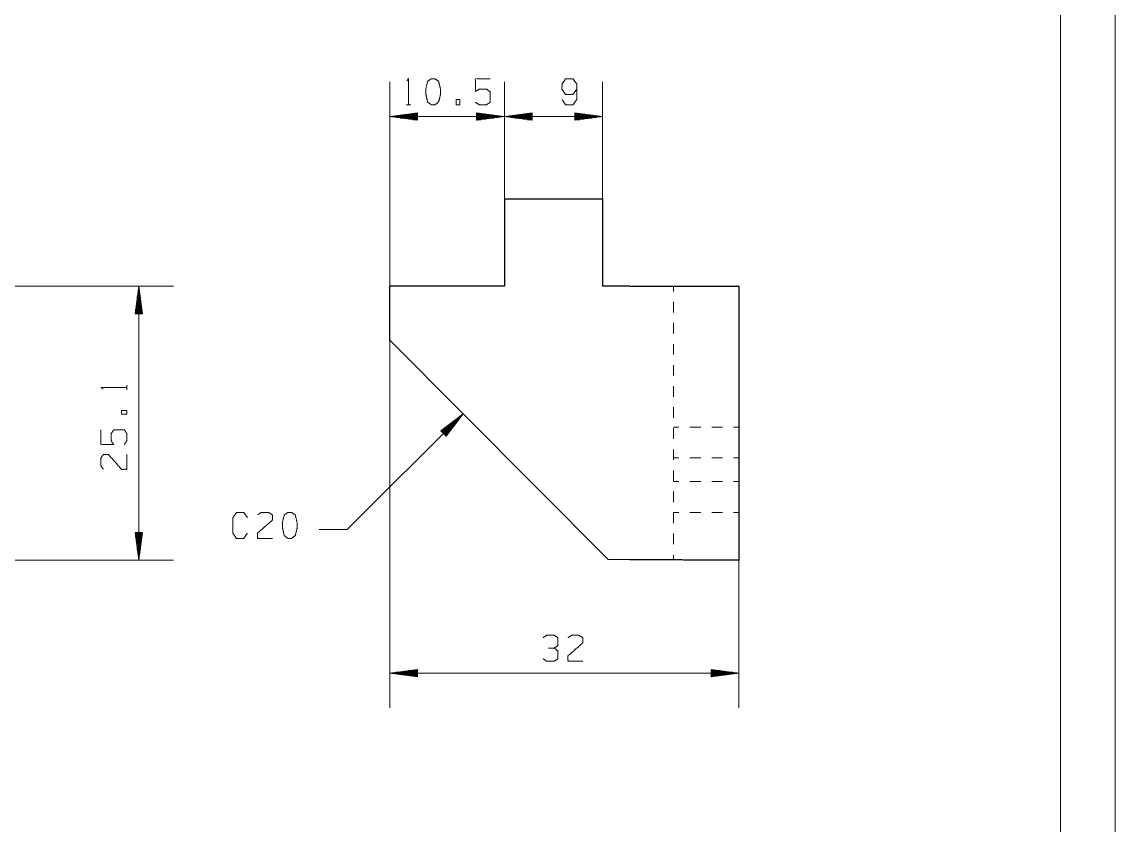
# Model space of a CAD drawing. Header units: millimetres. Extents: x 0 to 210, y 0 to 574.
# Drawn here: x 109.8 to 210, y 149.8 to 223.4 of the extents above; entities that cross this region are included whole.
import ezdxf

# ---------------------------------------------------------------- set-up
doc = ezdxf.new("R2010")
doc.units = ezdxf.units.MM
doc.layers.add('1', color=7, linetype='Continuous', true_color=0xffffff)

msp = doc.modelspace()

# ---------------------------------------------------------------- linework, layer by layer
at = {"layer": '1', "color": 132, "linetype": 'Continuous', "lineweight": 18}
for p, q in [((210, 0), (210, 297)), ((205, 5), (205, 292))]:
    msp.add_line(p, q, dxfattribs=at)
at = {"layer": '1', "color": 13, "linetype": 'Continuous', "lineweight": 18}
for p, q in [((143.527, 199.207), (143.527, 217.906)), ((154.027, 207.207), (154.027, 217.906)), ((154.027, 207.207), (154.027, 217.906)), ((163.027, 207.207), (163.027, 217.906)), ((146.067, 215.065), (143.527, 214.731)), ((143.527, 214.731), (146.067, 214.397)), ((143.527, 214.731), (154.027, 214.731)), ((146.067, 214.756), (143.72, 214.756)), ((146.067, 214.706), (143.72, 214.706)), ((146.067, 214.807), (144.106, 214.807)), ((146.067, 214.655), (144.106, 214.655)), ((146.067, 214.858), (144.492, 214.858)), ((146.067, 214.604), (144.492, 214.604)), ((146.067, 214.909), (144.877, 214.909)), ((146.067, 214.553), (144.877, 214.553)), ((146.067, 214.96), (145.263, 214.96)), ((146.067, 214.502), (145.263, 214.502)), ((146.067, 215.01), (145.649, 215.01)), ((146.067, 214.452), (145.649, 214.452)), ((146.067, 215.061), (146.035, 215.061)), ((146.067, 215.061), (146.035, 215.061)), ((146.067, 214.397), (146.067, 215.065)), ((151.487, 215.065), (151.487, 214.397)), ((154.027, 214.731), (151.487, 215.065)), ((151.487, 215.061), (151.519, 215.061)), ((151.487, 215.061), (151.519, 215.061)), ((151.487, 215.01), (151.905, 215.01)), ((151.487, 214.96), (152.29, 214.96)), ((151.487, 214.909), (152.676, 214.909)), ((151.487, 214.858), (153.062, 214.858)), ((151.487, 214.807), (153.448, 214.807)), ((151.487, 214.756), (153.834, 214.756)), ((151.487, 214.397), (154.027, 214.731)), ((151.487, 214.706), (153.834, 214.706)), ((151.487, 214.655), (153.448, 214.655)), ((151.487, 214.604), (153.062, 214.604)), ((151.487, 214.553), (152.676, 214.553)), ((151.487, 214.502), (152.29, 214.502)), ((151.487, 214.452), (151.905, 214.452)), ((156.567, 215.065), (154.027, 214.731)), ((154.027, 214.731), (156.567, 214.397)), ((163.027, 214.731), (154.027, 214.731)), ((156.567, 214.756), (154.22, 214.756)), ((156.567, 214.706), (154.22, 214.706)), ((156.567, 214.807), (154.606, 214.807)), ((156.567, 214.655), (154.606, 214.655)), ((156.567, 214.858), (154.992, 214.858)), ((156.567, 214.604), (154.992, 214.604)), ((156.567, 214.909), (155.377, 214.909)), ((156.567, 214.553), (155.377, 214.553)), ((156.567, 214.96), (155.763, 214.96)), ((156.567, 214.502), (155.763, 214.502)), ((156.567, 215.01), (156.149, 215.01)), ((156.567, 214.452), (156.149, 214.452)), ((156.567, 215.061), (156.535, 215.061)), ((156.567, 215.061), (156.535, 215.061)), ((156.567, 214.397), (156.567, 215.065)), ((160.487, 215.065), (160.487, 214.397)), ((163.027, 214.731), (160.487, 215.065)), ((160.487, 215.061), (160.519, 215.061)), ((160.487, 215.061), (160.519, 215.061)), ((160.487, 215.01), (160.905, 215.01)), ((160.487, 214.96), (161.29, 214.96)), ((160.487, 214.909), (161.676, 214.909)), ((160.487, 214.858), (162.062, 214.858)), ((160.487, 214.807), (162.448, 214.807)), ((160.487, 214.756), (162.834, 214.756)), ((160.487, 214.397), (163.027, 214.731)), ((160.487, 214.706), (162.834, 214.706)), ((160.487, 214.655), (162.448, 214.655)), ((160.487, 214.604), (162.062, 214.604)), ((160.487, 214.553), (161.676, 214.553)), ((160.487, 214.502), (161.29, 214.502)), ((160.487, 214.452), (160.905, 214.452)), ((146.067, 214.401), (146.035, 214.401)), ((146.067, 214.401), (146.035, 214.401)), ((151.487, 214.401), (151.519, 214.401)), ((151.487, 214.401), (151.519, 214.401)), ((156.567, 214.401), (156.535, 214.401)), ((156.567, 214.401), (156.535, 214.401)), ((160.487, 214.401), (160.519, 214.401)), ((160.487, 214.401), (160.519, 214.401)), ((97.708, 199.207), (123.69, 199.207)), ((120.515, 199.207), (120.181, 196.667)), ((120.439, 196.667), (120.439, 198.628)), ((120.49, 196.667), (120.49, 199.014)), ((120.85, 196.667), (120.515, 199.207)), ((120.515, 174.084), (120.515, 199.207)), ((120.541, 196.667), (120.541, 199.014)), ((120.591, 196.667), (120.591, 198.628)), ((120.287, 196.667), (120.287, 197.471)), ((120.337, 196.667), (120.337, 197.856)), ((120.388, 196.667), (120.388, 198.242)), ((120.642, 196.667), (120.642, 198.242)), ((120.693, 196.667), (120.693, 197.856)), ((120.744, 196.667), (120.744, 197.471)), ((120.181, 196.667), (120.85, 196.667)), ((120.185, 196.667), (120.185, 196.699)), ((120.185, 196.667), (120.185, 196.699)), ((120.236, 196.667), (120.236, 197.085)), ((120.795, 196.667), (120.795, 197.085)), ((120.845, 196.667), (120.845, 196.699)), ((120.845, 196.667), (120.845, 196.699)), ((143.527, 194.263), (143.527, 160.574)), ((139.606, 176.907), (150.255, 187.497)), ((150.255, 187.497), (148.218, 185.943)), ((148.436, 185.724), (150.1, 187.379)), ((148.69, 185.469), (150.255, 187.497)), ((148.293, 185.868), (148.863, 186.434)), ((148.329, 185.832), (149.172, 186.671)), ((148.364, 185.796), (149.481, 186.907)), ((148.4, 185.76), (149.791, 187.143)), ((148.472, 185.688), (150.136, 187.343)), ((148.508, 185.652), (149.898, 187.035)), ((148.544, 185.616), (149.661, 186.727)), ((148.579, 185.58), (149.423, 186.418)), ((148.218, 185.943), (148.69, 185.469)), ((148.221, 185.94), (148.244, 185.962)), ((148.221, 185.94), (148.244, 185.962)), ((148.257, 185.904), (148.553, 186.198)), ((148.615, 185.544), (149.185, 186.11)), ((148.651, 185.508), (148.947, 185.802)), ((148.687, 185.472), (148.709, 185.494)), ((148.687, 185.472), (148.709, 185.494)), ((120.181, 176.624), (120.515, 174.084)), ((120.85, 176.624), (120.181, 176.624)), ((120.185, 176.624), (120.185, 176.593)), ((120.185, 176.624), (120.185, 176.593)), ((120.236, 176.624), (120.236, 176.207)), ((120.287, 176.624), (120.287, 175.821)), ((120.337, 176.624), (120.337, 175.435)), ((120.388, 176.624), (120.388, 175.049)), ((120.439, 176.624), (120.439, 174.663)), ((120.49, 176.624), (120.49, 174.277)), ((120.515, 174.084), (120.85, 176.624)), ((120.541, 176.624), (120.541, 174.277)), ((120.591, 176.624), (120.591, 174.663)), ((120.642, 176.624), (120.642, 175.049)), ((120.693, 176.624), (120.693, 175.435)), ((120.744, 176.624), (120.744, 175.821)), ((120.795, 176.624), (120.795, 176.207)), ((120.845, 176.624), (120.845, 176.593)), ((120.845, 176.624), (120.845, 176.593)), ((137.066, 176.907), (139.606, 176.907)), ((97.708, 174.084), (123.69, 174.084)), ((175.527, 174.084), (175.527, 160.574)), ((146.067, 164.084), (143.527, 163.749)), ((143.527, 163.749), (146.067, 163.415)), ((143.527, 163.749), (175.527, 163.749)), ((146.067, 163.775), (143.72, 163.775)), ((146.067, 163.724), (143.72, 163.724)), ((146.067, 163.825), (144.106, 163.825)), ((146.067, 163.673), (144.106, 163.673)), ((146.067, 163.876), (144.492, 163.876)), ((146.067, 163.622), (144.492, 163.622)), ((146.067, 163.927), (144.877, 163.927)), ((146.067, 163.571), (144.877, 163.571)), ((146.067, 163.978), (145.263, 163.978)), ((146.067, 163.521), (145.263, 163.521)), ((146.067, 164.029), (145.649, 164.029)), ((146.067, 163.47), (145.649, 163.47)), ((146.067, 164.079), (146.035, 164.079)), ((146.067, 164.079), (146.035, 164.079)), ((146.067, 163.419), (146.035, 163.419)), ((146.067, 163.419), (146.035, 163.419)), ((146.067, 163.415), (146.067, 164.084)), ((172.987, 164.084), (172.987, 163.415)), ((175.527, 163.749), (172.987, 164.084)), ((172.987, 164.079), (173.019, 164.079)), ((172.987, 164.079), (173.019, 164.079)), ((172.987, 164.029), (173.405, 164.029)), ((172.987, 163.978), (173.79, 163.978)), ((172.987, 163.927), (174.176, 163.927)), ((172.987, 163.876), (174.562, 163.876)), ((172.987, 163.825), (174.948, 163.825)), ((172.987, 163.775), (175.334, 163.775)), ((172.987, 163.415), (175.527, 163.749)), ((172.987, 163.724), (175.334, 163.724)), ((172.987, 163.673), (174.948, 163.673)), ((172.987, 163.622), (174.562, 163.622)), ((172.987, 163.571), (174.176, 163.571)), ((172.987, 163.521), (173.79, 163.521)), ((172.987, 163.47), (173.405, 163.47)), ((172.987, 163.419), (173.019, 163.419)), ((172.987, 163.419), (173.019, 163.419))]:
    msp.add_line(p, q, dxfattribs=at)
at = {"layer": '1', "color": 95, "linetype": 'Continuous', "lineweight": 18}
for p, q in [((145.019, 215.824), (145.443, 215.824)), ((119.423, 189.717), (119.423, 190.142))]:
    msp.add_line(p, q, dxfattribs=at)
at = {"layer": '1', "color": 30, "linetype": 'Continuous', "lineweight": 25}
for p, q in [((154.027, 207.207), (163.027, 207.207)), ((154.027, 207.207), (154.027, 199.207)), ((163.027, 207.207), (163.027, 199.207)), ((143.527, 194.263), (143.527, 199.207)), ((154.027, 199.207), (143.527, 199.207)), ((165.527, 199.207), (163.027, 199.207)), ((175.527, 199.207), (175.527, 174.084)), ((143.527, 194.263), (163.527, 174.151)), ((165.527, 174.14), (163.527, 174.151))]:
    msp.add_line(p, q, dxfattribs=at)
at = {"layer": '1', "color": 43, "linetype": 'Continuous', "lineweight": 18}
for p, q in [((169.527, 198.724), (169.527, 199.207)), ((169.527, 196.795), (169.527, 197.76)), ((169.527, 194.865), (169.527, 195.83)), ((169.527, 192.935), (169.527, 193.9)), ((169.527, 191.005), (169.527, 191.97)), ((169.527, 189.075), (169.527, 190.04)), ((169.527, 187.145), (169.527, 188.11)), ((170.027, 186.292), (169.527, 186.292)), ((169.527, 185.215), (169.527, 186.18)), ((172.027, 186.292), (171.027, 186.292)), ((174.027, 186.292), (173.027, 186.292)), ((175.527, 186.292), (175.027, 186.292)), ((169.527, 183.285), (169.527, 184.25)), ((170.027, 183.467), (169.527, 183.467)), ((172.027, 183.467), (171.027, 183.467)), ((174.027, 183.467), (173.027, 183.467)), ((175.527, 183.467), (175.027, 183.467)), ((169.527, 181.355), (169.527, 182.32)), ((169.527, 181.292), (170.027, 181.292)), ((169.527, 179.425), (169.527, 180.39)), ((171.027, 181.292), (172.027, 181.292)), ((173.027, 181.292), (174.027, 181.292)), ((175.027, 181.292), (175.527, 181.292)), ((169.527, 178.467), (170.027, 178.467)), ((169.527, 177.495), (169.527, 178.46)), ((171.027, 178.467), (172.027, 178.467)), ((173.027, 178.467), (174.027, 178.467)), ((175.027, 178.467), (175.527, 178.467)), ((169.527, 175.565), (169.527, 176.53)), ((169.527, 174.118), (169.527, 174.6))]:
    msp.add_line(p, q, dxfattribs=at)
at = {"layer": '1', "color": 95, "linetype": 'Continuous', "lineweight": 18}
for points, knots in [([(145.09, 217.999), (145.231, 218.199), (145.231, 215.824)], [0, 0, 0.0934911, 1, 1]), ([(147.667, 215.824), (148.002, 216.074), (148.179, 216.774), (148.179, 217.249), (148.002, 217.974), (147.667, 218.199), (147.331, 218.199), (146.995, 217.974), (146.818, 217.249), (146.836, 216.774), (146.995, 216.074), (147.331, 215.824), (147.667, 215.824)], [0, 0, 0.0675266, 0.1839702, 0.2605839, 0.3809429, 0.4461408, 0.5003055, 0.5655035, 0.6858628, 0.7625296, 0.8783087, 0.9458353, 1, 1]), ([(151.371, 216.049), (151.707, 215.824), (152.396, 215.824), (152.732, 216.049), (152.732, 216.999), (152.396, 217.249), (151.707, 217.249), (151.371, 217.024), (151.371, 218.199), (152.732, 218.199)], [0, 0, 0.0622278, 0.168343, 0.2305709, 0.3768181, 0.4412666, 0.5473818, 0.6096096, 0.7904903, 1, 1]), ([(159.315, 216.299), (159.633, 215.824), (160.322, 215.824), (160.658, 216.299), (160.658, 217.724), (160.322, 218.199), (159.633, 218.199), (159.315, 217.724), (159.297, 217.249), (159.633, 216.774), (160.322, 216.774), (160.658, 217.249)], [0, 0, 0.0768561, 0.1695252, 0.2477291, 0.4392973, 0.517499, 0.610168, 0.6870218, 0.750923, 0.829127, 0.921796, 1, 1]), ([(149.607, 215.824), (149.943, 215.824), (149.943, 216.299), (149.607, 216.299), (149.607, 215.824)], [0, 0, 0.2070858, 0.5, 0.7070858, 1, 1]), ([(117.248, 189.788), (117.048, 189.929), (119.423, 189.929)], [0, 0, 0.0934906, 1, 1]), ([(119.423, 187.476), (119.423, 187.812), (118.948, 187.812), (118.948, 187.476), (119.423, 187.476)], [0, 0, 0.2070847, 0.5, 0.7070847, 1, 1]), ([(119.198, 184.687), (119.423, 185.023), (119.423, 185.712), (119.198, 186.048), (118.248, 186.048), (117.998, 185.712), (117.998, 185.023), (118.223, 184.687), (117.048, 184.687), (117.048, 186.048)], [0, 0, 0.0622293, 0.1683447, 0.2305714, 0.3768157, 0.441264, 0.5473794, 0.6096087, 0.7904899, 1, 1]), ([(117.273, 182.428), (117.048, 182.746), (117.048, 183.436), (117.273, 183.772), (117.748, 183.772), (118.948, 182.411), (119.423, 182.428), (119.423, 183.772)], [0, 0, 0.0696911, 0.1929758, 0.2652737, 0.3502269, 0.6747403, 0.7597523, 1, 1]), ([(130.469, 176.57), (130.133, 176.095), (129.479, 176.095), (129.144, 176.57), (129.144, 177.995), (129.479, 178.47), (130.151, 178.47), (130.487, 177.995)], [0, 0, 0.1145674, 0.2433663, 0.3579337, 0.6385856, 0.753153, 0.8854326, 1, 1]), ([(131.42, 178.245), (131.738, 178.47), (132.428, 178.47), (132.763, 178.245), (132.763, 177.77), (131.402, 176.57), (131.42, 176.095), (132.763, 176.095)], [0, 0, 0.0696912, 0.1929778, 0.2652742, 0.3502256, 0.6747419, 0.7597522, 1, 1]), ([(134.527, 176.095), (134.863, 176.345), (135.04, 177.045), (135.04, 177.52), (134.863, 178.245), (134.527, 178.47), (134.192, 178.47), (133.856, 178.245), (133.679, 177.52), (133.697, 177.045), (133.856, 176.345), (134.192, 176.095), (134.527, 176.095)], [0, 0, 0.0675247, 0.1839717, 0.2605822, 0.3809414, 0.4461394, 0.5003059, 0.565504, 0.6858631, 0.7625267, 0.8783088, 0.9458335, 1, 1]), ([(158.593, 166.042), (158.929, 166.267), (158.929, 166.992), (158.593, 167.217), (157.904, 167.217), (157.568, 166.992)], [0, 0, 0.153874, 0.4298513, 0.5837274, 0.8461238, 1, 1]), ([(159.862, 166.992), (160.181, 167.217), (160.87, 167.217), (161.206, 166.992), (161.206, 166.517), (159.845, 165.317), (159.862, 164.842), (161.206, 164.842)], [0, 0, 0.0696932, 0.1929788, 0.2652757, 0.3502283, 0.6747408, 0.7597522, 1, 1]), ([(157.586, 165.067), (157.904, 164.842), (158.593, 164.842), (158.929, 165.067), (158.929, 165.792), (158.593, 166.042), (158.081, 166.042)], [0, 0, 0.1241211, 0.3436885, 0.4724468, 0.7033784, 0.8367334, 1, 1])]:
    msp.add_open_spline(points, degree=1, knots=knots, dxfattribs=at)
at = {"layer": '1', "color": 30, "linetype": 'Continuous', "lineweight": 25}
for points, knots in [([(165.527, 199.207), (168.344, 199.207), (170.933, 199.207), (173.084, 199.207), (174.623, 199.207), (175.425, 199.207), (175.527, 199.207)], [0, 0, 0.2817324, 0.5406404, 0.7557495, 0.9096304, 0.9898218, 1, 1]), ([(175.527, 174.084), (175.122, 174.087), (174.623, 174.09), (173.084, 174.098), (170.933, 174.11), (168.344, 174.124), (165.527, 174.14)], [0, 0, 0.0405081, 0.0903696, 0.2442505, 0.4593596, 0.7182676, 1, 1])]:
    msp.add_open_spline(points, degree=1, knots=knots, dxfattribs=at)

doc.saveas('drawing.dxf')
